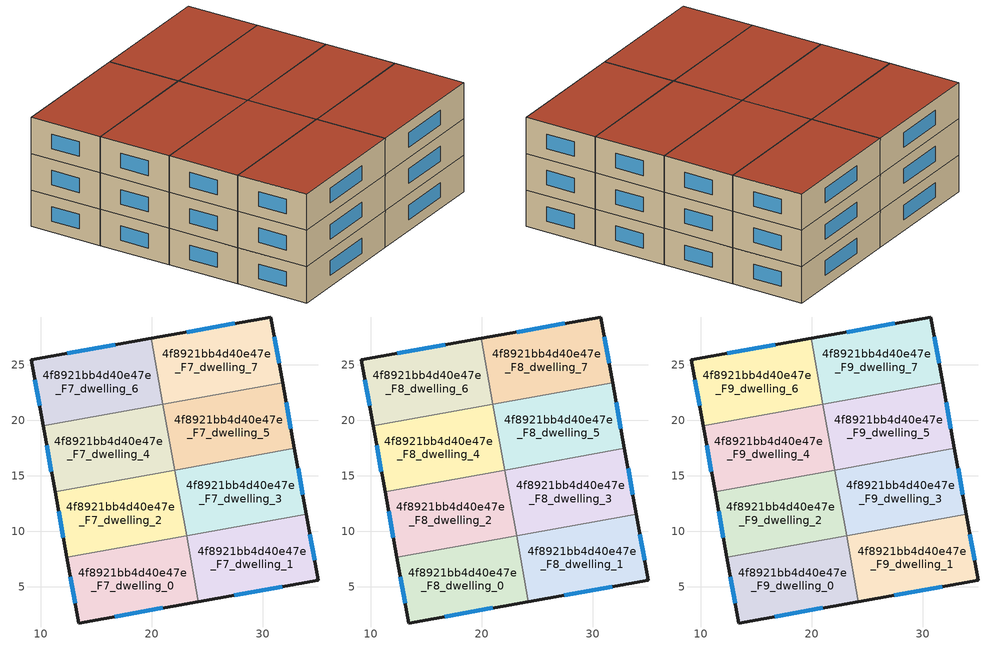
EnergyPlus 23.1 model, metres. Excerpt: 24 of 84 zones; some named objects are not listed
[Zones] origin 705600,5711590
4f8921bb4d40e47e_F7_dwelling_0
 floor to 4f8921bb4d40e47e_F6_dwelling_0 (EU_floor_Construction): 23.16,9.61 24.22,3.68 13.42,1.75 12.36,7.67 z21
 wall outside (EU_wall_Construction): 12.36,7.67 13.42,1.75 24.22,3.68 z21:24
 wall to 4f8921bb4d40e47e_F7_dwelling_1 (EU_wall_Construction): 24.22,3.68 23.16,9.61 z21:24
 wall to 4f8921bb4d40e47e_F7_dwelling_2 (EU_wall_Construction): 23.15,9.6 12.36,7.67 z21:24
 window (EU_Window_Construction): 16.66,2.32 20.99,3.1 / 12.68,5.89 13.1,3.52 z21.9:23.1
4f8921bb4d40e47e_F7_dwelling_1
 floor to 4f8921bb4d40e47e_F6_dwelling_1 (EU_floor_Construction): 33.94,11.54 35.01,5.6 24.22,3.68 23.16,9.61 z21
 wall outside (EU_wall_Construction): 24.22,3.68 35.01,5.6 33.94,11.54 z21:24
 wall to 4f8921bb4d40e47e_F7_dwelling_3 (EU_wall_Construction): 33.94,11.54 23.16,9.61 z21:24
 window (EU_Window_Construction): 27.45,4.25 31.78,5.03 / 34.69,7.38 34.26,9.76 z21.9:23.1
4f8921bb4d40e47e_F7_dwelling_2
 floor to 4f8921bb4d40e47e_F6_dwelling_2 (EU_floor_Construction): 22.08,15.53 23.15,9.6 12.36,7.67 11.29,13.59 z21
 wall outside (EU_wall_Construction): 11.29,13.59 12.36,7.67 z21:24
 wall to 4f8921bb4d40e47e_F7_dwelling_4 (EU_wall_Construction): 22.08,15.53 11.29,13.59 z21:24
 wall to 4f8921bb4d40e47e_F7_dwelling_3 (EU_wall_Construction): 23.15,9.6 22.08,15.53 z21:24
 window (EU_Window_Construction): 11.61,11.82 12.04,9.44 z21.9:23.1
4f8921bb4d40e47e_F7_dwelling_3
 floor to 4f8921bb4d40e47e_F6_dwelling_3 (EU_floor_Construction): 32.87,17.47 33.94,11.54 23.15,9.6 22.08,15.53 z21
 wall outside (EU_wall_Construction): 33.94,11.54 32.87,17.47 z21:24
 wall to 4f8921bb4d40e47e_F7_dwelling_5 (EU_wall_Construction): 32.87,17.47 22.08,15.53 z21:24
 window (EU_Window_Construction): 33.62,13.32 33.19,15.7 z21.9:23.1
4f8921bb4d40e47e_F7_dwelling_4
 floor to 4f8921bb4d40e47e_F6_dwelling_4 (EU_floor_Construction): 21.02,21.46 22.08,15.53 11.29,13.59 10.23,19.52 z21
 wall outside (EU_wall_Construction): 10.23,19.52 11.29,13.59 z21:24
 wall to 4f8921bb4d40e47e_F7_dwelling_5 (EU_wall_Construction): 22.08,15.53 21.02,21.46 z21:24
 wall to 4f8921bb4d40e47e_F7_dwelling_6 (EU_wall_Construction): 21.01,21.46 10.23,19.52 z21:24
 window (EU_Window_Construction): 10.55,17.75 10.97,15.37 z21.9:23.1
4f8921bb4d40e47e_F7_dwelling_5
 floor to 4f8921bb4d40e47e_F6_dwelling_5 (EU_floor_Construction): 31.81,23.4 32.87,17.47 22.08,15.53 21.02,21.46 z21
 wall outside (EU_wall_Construction): 32.87,17.47 31.81,23.4 z21:24
 wall to 4f8921bb4d40e47e_F7_dwelling_7 (EU_wall_Construction): 31.81,23.4 21.02,21.46 z21:24
 window (EU_Window_Construction): 32.55,19.25 32.13,21.62 z21.9:23.1
4f8921bb4d40e47e_F7_dwelling_6
 floor to 4f8921bb4d40e47e_F6_dwelling_6 (EU_floor_Construction): 19.94,27.39 21.01,21.46 10.23,19.52 9.16,25.46 z21
 wall outside (EU_wall_Construction): 19.94,27.39 9.16,25.46 10.23,19.52 z21:24
 wall to 4f8921bb4d40e47e_F7_dwelling_7 (EU_wall_Construction): 21.01,21.46 19.94,27.39 z21:24
 window (EU_Window_Construction): 16.72,26.81 12.39,26.04 / 9.48,23.68 9.91,21.3 z21.9:23.1
4f8921bb4d40e47e_F7_dwelling_7
 floor to 4f8921bb4d40e47e_F6_dwelling_7 (EU_floor_Construction): 30.74,29.32 31.81,23.4 21.01,21.46 19.94,27.39 z21
 wall outside (EU_wall_Construction): 31.81,23.4 30.74,29.32 19.94,27.39 z21:24
 window (EU_Window_Construction): 27.51,28.74 23.18,27.97 / 31.49,25.17 31.06,27.55 z21.9:23.1
4f8921bb4d40e47e_F8_dwelling_0
 floor to 4f8921bb4d40e47e_F7_dwelling_0 (EU_floor_Construction): 23.16,9.61 24.22,3.68 13.42,1.75 12.36,7.67 z24
 wall outside (EU_wall_Construction): 12.36,7.67 13.42,1.75 24.22,3.68 z24:27
 wall to 4f8921bb4d40e47e_F8_dwelling_1 (EU_wall_Construction): 24.22,3.68 23.16,9.61 z24:27
 wall to 4f8921bb4d40e47e_F8_dwelling_2 (EU_wall_Construction): 23.15,9.6 12.36,7.67 z24:27
 window (EU_Window_Construction): 16.66,2.32 20.99,3.1 / 12.68,5.89 13.1,3.52 z24.9:26.1
4f8921bb4d40e47e_F8_dwelling_1
 floor to 4f8921bb4d40e47e_F7_dwelling_1 (EU_floor_Construction): 33.94,11.54 35.01,5.6 24.22,3.68 23.16,9.61 z24
 wall outside (EU_wall_Construction): 24.22,3.68 35.01,5.6 33.94,11.54 z24:27
 wall to 4f8921bb4d40e47e_F8_dwelling_3 (EU_wall_Construction): 33.94,11.54 23.16,9.61 z24:27
 window (EU_Window_Construction): 27.45,4.25 31.78,5.03 / 34.69,7.38 34.26,9.76 z24.9:26.1
4f8921bb4d40e47e_F8_dwelling_2
 floor to 4f8921bb4d40e47e_F7_dwelling_2 (EU_floor_Construction): 22.08,15.53 23.15,9.6 12.36,7.67 11.29,13.59 z24
 wall outside (EU_wall_Construction): 11.29,13.59 12.36,7.67 z24:27
 wall to 4f8921bb4d40e47e_F8_dwelling_4 (EU_wall_Construction): 22.08,15.53 11.29,13.59 z24:27
 wall to 4f8921bb4d40e47e_F8_dwelling_3 (EU_wall_Construction): 23.15,9.6 22.08,15.53 z24:27
 window (EU_Window_Construction): 11.61,11.82 12.04,9.44 z24.9:26.1
4f8921bb4d40e47e_F8_dwelling_3
 floor to 4f8921bb4d40e47e_F7_dwelling_3 (EU_floor_Construction): 32.87,17.47 33.94,11.54 23.15,9.6 22.08,15.53 z24
 wall outside (EU_wall_Construction): 33.94,11.54 32.87,17.47 z24:27
 wall to 4f8921bb4d40e47e_F8_dwelling_5 (EU_wall_Construction): 32.87,17.47 22.08,15.53 z24:27
 window (EU_Window_Construction): 33.62,13.32 33.19,15.7 z24.9:26.1
4f8921bb4d40e47e_F8_dwelling_4
 floor to 4f8921bb4d40e47e_F7_dwelling_4 (EU_floor_Construction): 21.02,21.46 22.08,15.53 11.29,13.59 10.23,19.52 z24
 wall outside (EU_wall_Construction): 10.23,19.52 11.29,13.59 z24:27
 wall to 4f8921bb4d40e47e_F8_dwelling_5 (EU_wall_Construction): 22.08,15.53 21.02,21.46 z24:27
 wall to 4f8921bb4d40e47e_F8_dwelling_6 (EU_wall_Construction): 21.01,21.46 10.23,19.52 z24:27
 window (EU_Window_Construction): 10.55,17.75 10.97,15.37 z24.9:26.1
4f8921bb4d40e47e_F8_dwelling_5
 floor to 4f8921bb4d40e47e_F7_dwelling_5 (EU_floor_Construction): 31.81,23.4 32.87,17.47 22.08,15.53 21.02,21.46 z24
 wall outside (EU_wall_Construction): 32.87,17.47 31.81,23.4 z24:27
 wall to 4f8921bb4d40e47e_F8_dwelling_7 (EU_wall_Construction): 31.81,23.4 21.02,21.46 z24:27
 window (EU_Window_Construction): 32.55,19.25 32.13,21.62 z24.9:26.1
4f8921bb4d40e47e_F8_dwelling_6
 floor to 4f8921bb4d40e47e_F7_dwelling_6 (EU_floor_Construction): 19.94,27.39 21.01,21.46 10.23,19.52 9.16,25.46 z24
 wall outside (EU_wall_Construction): 19.94,27.39 9.16,25.46 10.23,19.52 z24:27
 wall to 4f8921bb4d40e47e_F8_dwelling_7 (EU_wall_Construction): 21.01,21.46 19.94,27.39 z24:27
 window (EU_Window_Construction): 16.72,26.81 12.39,26.04 / 9.48,23.68 9.91,21.3 z24.9:26.1
4f8921bb4d40e47e_F8_dwelling_7
 floor to 4f8921bb4d40e47e_F7_dwelling_7 (EU_floor_Construction): 30.74,29.32 31.81,23.4 21.01,21.46 19.94,27.39 z24
 wall outside (EU_wall_Construction): 31.81,23.4 30.74,29.32 19.94,27.39 z24:27
 window (EU_Window_Construction): 27.51,28.74 23.18,27.97 / 31.49,25.17 31.06,27.55 z24.9:26.1
4f8921bb4d40e47e_F9_dwelling_0
 floor to 4f8921bb4d40e47e_F8_dwelling_0 (EU_floor_Construction): 23.16,9.61 24.22,3.68 13.42,1.75 12.36,7.67 z27
 wall outside (EU_wall_Construction): 12.36,7.67 13.42,1.75 24.22,3.68 z27:30
 wall to 4f8921bb4d40e47e_F9_dwelling_1 (EU_wall_Construction): 24.22,3.68 23.16,9.61 z27:30
 wall to 4f8921bb4d40e47e_F9_dwelling_2 (EU_wall_Construction): 23.15,9.6 12.36,7.67 z27:30
 window (EU_Window_Construction): 16.66,2.32 20.99,3.1 / 12.68,5.89 13.1,3.52 z27.9:29.1
 roof outside (EU_roof_Construction): 24.22,3.68 23.16,9.61 12.36,7.67 13.42,1.75 z30
4f8921bb4d40e47e_F9_dwelling_1
 floor to 4f8921bb4d40e47e_F8_dwelling_1 (EU_floor_Construction): 33.94,11.54 35.01,5.6 24.22,3.68 23.16,9.61 z27
 wall outside (EU_wall_Construction): 24.22,3.68 35.01,5.6 33.94,11.54 z27:30
 wall to 4f8921bb4d40e47e_F9_dwelling_3 (EU_wall_Construction): 33.94,11.54 23.16,9.61 z27:30
 window (EU_Window_Construction): 27.45,4.25 31.78,5.03 / 34.69,7.38 34.26,9.76 z27.9:29.1
 roof outside (EU_roof_Construction): 35.01,5.6 33.94,11.54 23.16,9.61 24.22,3.68 z30
4f8921bb4d40e47e_F9_dwelling_2
 floor to 4f8921bb4d40e47e_F8_dwelling_2 (EU_floor_Construction): 22.08,15.53 23.15,9.6 12.36,7.67 11.29,13.59 z27
 wall outside (EU_wall_Construction): 11.29,13.59 12.36,7.67 z27:30
 wall to 4f8921bb4d40e47e_F9_dwelling_4 (EU_wall_Construction): 22.08,15.53 11.29,13.59 z27:30
 wall to 4f8921bb4d40e47e_F9_dwelling_3 (EU_wall_Construction): 23.15,9.6 22.08,15.53 z27:30
 window (EU_Window_Construction): 11.61,11.82 12.04,9.44 z27.9:29.1
 roof outside (EU_roof_Construction): 23.15,9.6 22.08,15.53 11.29,13.59 12.36,7.67 z30
4f8921bb4d40e47e_F9_dwelling_3
 floor to 4f8921bb4d40e47e_F8_dwelling_3 (EU_floor_Construction): 32.87,17.47 33.94,11.54 23.15,9.6 22.08,15.53 z27
 wall outside (EU_wall_Construction): 33.94,11.54 32.87,17.47 z27:30
 wall to 4f8921bb4d40e47e_F9_dwelling_5 (EU_wall_Construction): 32.87,17.47 22.08,15.53 z27:30
 window (EU_Window_Construction): 33.62,13.32 33.19,15.7 z27.9:29.1
 roof outside (EU_roof_Construction): 33.94,11.54 32.87,17.47 22.08,15.53 23.15,9.6 z30
4f8921bb4d40e47e_F9_dwelling_4
 floor to 4f8921bb4d40e47e_F8_dwelling_4 (EU_floor_Construction): 21.02,21.46 22.08,15.53 11.29,13.59 10.23,19.52 z27
 wall outside (EU_wall_Construction): 10.23,19.52 11.29,13.59 z27:30
 wall to 4f8921bb4d40e47e_F9_dwelling_5 (EU_wall_Construction): 22.08,15.53 21.02,21.46 z27:30
 wall to 4f8921bb4d40e47e_F9_dwelling_6 (EU_wall_Construction): 21.01,21.46 10.23,19.52 z27:30
 window (EU_Window_Construction): 10.55,17.75 10.97,15.37 z27.9:29.1
 roof outside (EU_roof_Construction): 22.08,15.53 21.02,21.46 10.23,19.52 11.29,13.59 z30
4f8921bb4d40e47e_F9_dwelling_5
 floor to 4f8921bb4d40e47e_F8_dwelling_5 (EU_floor_Construction): 31.81,23.4 32.87,17.47 22.08,15.53 21.02,21.46 z27
 wall outside (EU_wall_Construction): 32.87,17.47 31.81,23.4 z27:30
 wall to 4f8921bb4d40e47e_F9_dwelling_7 (EU_wall_Construction): 31.81,23.4 21.02,21.46 z27:30
 window (EU_Window_Construction): 32.55,19.25 32.13,21.62 z27.9:29.1
 roof outside (EU_roof_Construction): 32.87,17.47 31.81,23.4 21.02,21.46 22.08,15.53 z30
4f8921bb4d40e47e_F9_dwelling_6
 floor to 4f8921bb4d40e47e_F8_dwelling_6 (EU_floor_Construction): 19.94,27.39 21.01,21.46 10.23,19.52 9.16,25.46 z27
 wall outside (EU_wall_Construction): 19.94,27.39 9.16,25.46 10.23,19.52 z27:30
 wall to 4f8921bb4d40e47e_F9_dwelling_7 (EU_wall_Construction): 21.01,21.46 19.94,27.39 z27:30
 window (EU_Window_Construction): 16.72,26.81 12.39,26.04 / 9.48,23.68 9.91,21.3 z27.9:29.1
 roof outside (EU_roof_Construction): 21.01,21.46 19.94,27.39 9.16,25.46 10.23,19.52 z30
4f8921bb4d40e47e_F9_dwelling_7
 floor to 4f8921bb4d40e47e_F8_dwelling_7 (EU_floor_Construction): 30.74,29.32 31.81,23.4 21.01,21.46 19.94,27.39 z27
 wall outside (EU_wall_Construction): 31.81,23.4 30.74,29.32 19.94,27.39 z27:30
 window (EU_Window_Construction): 27.51,28.74 23.18,27.97 / 31.49,25.17 31.06,27.55 z27.9:29.1
 roof outside (EU_roof_Construction): 31.81,23.4 30.74,29.32 19.94,27.39 21.01,21.46 z30
[Building]
EU S2 Campaign: North Axis=0; Terrain=City; Solar Distribution=FullExterior
[Site:Location]
London: Latitude=51.5; Longitude=-0.5; Time Zone=0; Elevation=25
[SizingPeriod:WeatherFileDays]
AnnualSizingPeriod: Begin Month=1; Begin Day of Month=1; End Month=12; End Day of Month=31; Day of Week for Start Day=Monday; Use Weather File Daylight Saving Period=No; Use Weather File Rain and Snow Indicators=No
[MATERIAL]
EU_InternalMass_Material: Roughness=MediumRough; Thickness=0.1; Conductivity=1; Density=1800; Specific Heat=900; Thermal Absorptance=0.9; Solar Absorptance=0.7; Visible Absorptance=0.7
[MATERIAL:NOMASS] Roughness=MediumRough; Thermal Absorptance=0.9; Solar Absorptance=0.7; Visible Absorptance=0.7
Name | Thermal Resistance
EU_wall_NoMass | 1.04674
EU_roof_NoMass | 4.32442
EU_floor_NoMass | 2.04616
[WINDOWMATERIAL:SIMPLEGLAZINGSYSTEM]
EU_Window_SimpleGlazing: UFactor=4.25843; Solar Heat Gain Coefficient=0.85; Visible Transmittance=0.85
[CONSTRUCTION]
EU_wall_Construction: EU_wall_NoMass
EU_roof_Construction: EU_roof_NoMass
EU_floor_Construction: EU_floor_NoMass
EU_Window_Construction: EU_Window_SimpleGlazing
EU_InternalMass_Construction: EU_InternalMass_Material
[ZONE] Type=1; Multiplier=1; Ceiling Height=autocalculate; Floor Area=autocalculate; Part of Total Floor Area=Yes
Name | Volume
4f8921bb4d40e47e_F7_dwelling_0; 4f8921bb4d40e47e_F8_dwelling_0; 4f8921bb4d40e47e_F9_dwelling_0; 4f8921bb4d40e47e_F7_dwelling_7; 4f8921bb4d40e47e_F8_dwelling_7; 4f8921bb4d40e47e_F9_dwelling_7 | 198.12
4f8921bb4d40e47e_F7_dwelling_1; 4f8921bb4d40e47e_F8_dwelling_1; 4f8921bb4d40e47e_F9_dwelling_1 | 198.117
4f8921bb4d40e47e_F7_dwelling_2; 4f8921bb4d40e47e_F8_dwelling_2; 4f8921bb4d40e47e_F9_dwelling_2 | 198.125
4f8921bb4d40e47e_F7_dwelling_3; 4f8921bb4d40e47e_F8_dwelling_3; 4f8921bb4d40e47e_F9_dwelling_3 | 198.112
4f8921bb4d40e47e_F7_dwelling_4; 4f8921bb4d40e47e_F8_dwelling_4; 4f8921bb4d40e47e_F9_dwelling_4; 4f8921bb4d40e47e_F7_dwelling_5; 4f8921bb4d40e47e_F8_dwelling_5; 4f8921bb4d40e47e_F9_dwelling_5 | 198.098
4f8921bb4d40e47e_F7_dwelling_6; 4f8921bb4d40e47e_F8_dwelling_6; 4f8921bb4d40e47e_F9_dwelling_6 | 198.116
[INTERNALMASS] Construction=EU_InternalMass_Construction
Name | Zone or ZoneList | Surface Area
4f8921bb4d40e47e_F7_dwelling_0_EU_InternalMass | 4f8921bb4d40e47e_F7_dwelling_0 | 66.0397
4f8921bb4d40e47e_F7_dwelling_1_EU_InternalMass | 4f8921bb4d40e47e_F7_dwelling_1 | 66.0402
4f8921bb4d40e47e_F7_dwelling_2_EU_InternalMass | 4f8921bb4d40e47e_F7_dwelling_2 | 66.0406
4f8921bb4d40e47e_F7_dwelling_3_EU_InternalMass | 4f8921bb4d40e47e_F7_dwelling_3 | 66.0357
4f8921bb4d40e47e_F7_dwelling_4_EU_InternalMass | 4f8921bb4d40e47e_F7_dwelling_4 | 66.0321
4f8921bb4d40e47e_F7_dwelling_5_EU_InternalMass | 4f8921bb4d40e47e_F7_dwelling_5 | 66.0315
4f8921bb4d40e47e_F7_dwelling_6_EU_InternalMass | 4f8921bb4d40e47e_F7_dwelling_6 | 66.0402
4f8921bb4d40e47e_F7_dwelling_7_EU_InternalMass | 4f8921bb4d40e47e_F7_dwelling_7 | 66.0397
4f8921bb4d40e47e_F8_dwelling_0_EU_InternalMass | 4f8921bb4d40e47e_F8_dwelling_0 | 66.0397
4f8921bb4d40e47e_F8_dwelling_1_EU_InternalMass | 4f8921bb4d40e47e_F8_dwelling_1 | 66.0402
4f8921bb4d40e47e_F8_dwelling_2_EU_InternalMass | 4f8921bb4d40e47e_F8_dwelling_2 | 66.0406
4f8921bb4d40e47e_F8_dwelling_3_EU_InternalMass | 4f8921bb4d40e47e_F8_dwelling_3 | 66.0357
4f8921bb4d40e47e_F8_dwelling_4_EU_InternalMass | 4f8921bb4d40e47e_F8_dwelling_4 | 66.0321
4f8921bb4d40e47e_F8_dwelling_5_EU_InternalMass | 4f8921bb4d40e47e_F8_dwelling_5 | 66.0315
4f8921bb4d40e47e_F8_dwelling_6_EU_InternalMass | 4f8921bb4d40e47e_F8_dwelling_6 | 66.0402
4f8921bb4d40e47e_F8_dwelling_7_EU_InternalMass | 4f8921bb4d40e47e_F8_dwelling_7 | 66.0397
4f8921bb4d40e47e_F9_dwelling_0_EU_InternalMass | 4f8921bb4d40e47e_F9_dwelling_0 | 66.0397
4f8921bb4d40e47e_F9_dwelling_1_EU_InternalMass | 4f8921bb4d40e47e_F9_dwelling_1 | 66.0402
4f8921bb4d40e47e_F9_dwelling_2_EU_InternalMass | 4f8921bb4d40e47e_F9_dwelling_2 | 66.0406
4f8921bb4d40e47e_F9_dwelling_3_EU_InternalMass | 4f8921bb4d40e47e_F9_dwelling_3 | 66.0357
4f8921bb4d40e47e_F9_dwelling_4_EU_InternalMass | 4f8921bb4d40e47e_F9_dwelling_4 | 66.0321
4f8921bb4d40e47e_F9_dwelling_5_EU_InternalMass | 4f8921bb4d40e47e_F9_dwelling_5 | 66.0315
4f8921bb4d40e47e_F9_dwelling_6_EU_InternalMass | 4f8921bb4d40e47e_F9_dwelling_6 | 66.0402
4f8921bb4d40e47e_F9_dwelling_7_EU_InternalMass | 4f8921bb4d40e47e_F9_dwelling_7 | 66.0397
[OTHEREQUIPMENT] Fuel Type=Electricity; Design Level Calculation Method=Watts/Area; Power per Zone Floor Area=1; Fraction Latent=0; Fraction Radiant=0; Fraction Lost=0; Carbon Dioxide Generation Rate=0; EndUse Subcategory=EU_Step8_InternalGains
Name | Zone or ZoneList or Space or SpaceList | Schedule
EU_Step8_InternalGain_4f8921bb4d40e47e_F7_dwelling_0_f000 | 4f8921bb4d40e47e_F7_dwelling_0 | EU_Step8_GainSchedule_4f8921bb4d40e47e_F7_dwelling_0_f000
EU_Step8_InternalGain_4f8921bb4d40e47e_F7_dwelling_1_f000 | 4f8921bb4d40e47e_F7_dwelling_1 | EU_Step8_GainSchedule_4f8921bb4d40e47e_F7_dwelling_1_f000
EU_Step8_InternalGain_4f8921bb4d40e47e_F7_dwelling_2_f000 | 4f8921bb4d40e47e_F7_dwelling_2 | EU_Step8_GainSchedule_4f8921bb4d40e47e_F7_dwelling_2_f000
EU_Step8_InternalGain_4f8921bb4d40e47e_F7_dwelling_3_f000 | 4f8921bb4d40e47e_F7_dwelling_3 | EU_Step8_GainSchedule_4f8921bb4d40e47e_F7_dwelling_3_f000
EU_Step8_InternalGain_4f8921bb4d40e47e_F7_dwelling_4_f000 | 4f8921bb4d40e47e_F7_dwelling_4 | EU_Step8_GainSchedule_4f8921bb4d40e47e_F7_dwelling_4_f000
EU_Step8_InternalGain_4f8921bb4d40e47e_F7_dwelling_5_f000 | 4f8921bb4d40e47e_F7_dwelling_5 | EU_Step8_GainSchedule_4f8921bb4d40e47e_F7_dwelling_5_f000
EU_Step8_InternalGain_4f8921bb4d40e47e_F7_dwelling_6_f000 | 4f8921bb4d40e47e_F7_dwelling_6 | EU_Step8_GainSchedule_4f8921bb4d40e47e_F7_dwelling_6_f000
EU_Step8_InternalGain_4f8921bb4d40e47e_F7_dwelling_7_f000 | 4f8921bb4d40e47e_F7_dwelling_7 | EU_Step8_GainSchedule_4f8921bb4d40e47e_F7_dwelling_7_f000
EU_Step8_InternalGain_4f8921bb4d40e47e_F8_dwelling_0_f000 | 4f8921bb4d40e47e_F8_dwelling_0 | EU_Step8_GainSchedule_4f8921bb4d40e47e_F8_dwelling_0_f000
EU_Step8_InternalGain_4f8921bb4d40e47e_F8_dwelling_1_f000 | 4f8921bb4d40e47e_F8_dwelling_1 | EU_Step8_GainSchedule_4f8921bb4d40e47e_F8_dwelling_1_f000
EU_Step8_InternalGain_4f8921bb4d40e47e_F8_dwelling_2_f000 | 4f8921bb4d40e47e_F8_dwelling_2 | EU_Step8_GainSchedule_4f8921bb4d40e47e_F8_dwelling_2_f000
EU_Step8_InternalGain_4f8921bb4d40e47e_F8_dwelling_3_f000 | 4f8921bb4d40e47e_F8_dwelling_3 | EU_Step8_GainSchedule_4f8921bb4d40e47e_F8_dwelling_3_f000
EU_Step8_InternalGain_4f8921bb4d40e47e_F8_dwelling_4_f000 | 4f8921bb4d40e47e_F8_dwelling_4 | EU_Step8_GainSchedule_4f8921bb4d40e47e_F8_dwelling_4_f000
EU_Step8_InternalGain_4f8921bb4d40e47e_F8_dwelling_5_f000 | 4f8921bb4d40e47e_F8_dwelling_5 | EU_Step8_GainSchedule_4f8921bb4d40e47e_F8_dwelling_5_f000
EU_Step8_InternalGain_4f8921bb4d40e47e_F8_dwelling_6_f000 | 4f8921bb4d40e47e_F8_dwelling_6 | EU_Step8_GainSchedule_4f8921bb4d40e47e_F8_dwelling_6_f000
EU_Step8_InternalGain_4f8921bb4d40e47e_F8_dwelling_7_f000 | 4f8921bb4d40e47e_F8_dwelling_7 | EU_Step8_GainSchedule_4f8921bb4d40e47e_F8_dwelling_7_f000
EU_Step8_InternalGain_4f8921bb4d40e47e_F9_dwelling_0_f000 | 4f8921bb4d40e47e_F9_dwelling_0 | EU_Step8_GainSchedule_4f8921bb4d40e47e_F9_dwelling_0_f000
EU_Step8_InternalGain_4f8921bb4d40e47e_F9_dwelling_1_f000 | 4f8921bb4d40e47e_F9_dwelling_1 | EU_Step8_GainSchedule_4f8921bb4d40e47e_F9_dwelling_1_f000
EU_Step8_InternalGain_4f8921bb4d40e47e_F9_dwelling_2_f000 | 4f8921bb4d40e47e_F9_dwelling_2 | EU_Step8_GainSchedule_4f8921bb4d40e47e_F9_dwelling_2_f000
EU_Step8_InternalGain_4f8921bb4d40e47e_F9_dwelling_3_f000 | 4f8921bb4d40e47e_F9_dwelling_3 | EU_Step8_GainSchedule_4f8921bb4d40e47e_F9_dwelling_3_f000
EU_Step8_InternalGain_4f8921bb4d40e47e_F9_dwelling_4_f000 | 4f8921bb4d40e47e_F9_dwelling_4 | EU_Step8_GainSchedule_4f8921bb4d40e47e_F9_dwelling_4_f000
EU_Step8_InternalGain_4f8921bb4d40e47e_F9_dwelling_5_f000 | 4f8921bb4d40e47e_F9_dwelling_5 | EU_Step8_GainSchedule_4f8921bb4d40e47e_F9_dwelling_5_f000
EU_Step8_InternalGain_4f8921bb4d40e47e_F9_dwelling_6_f000 | 4f8921bb4d40e47e_F9_dwelling_6 | EU_Step8_GainSchedule_4f8921bb4d40e47e_F9_dwelling_6_f000
EU_Step8_InternalGain_4f8921bb4d40e47e_F9_dwelling_7_f000 | 4f8921bb4d40e47e_F9_dwelling_7 | EU_Step8_GainSchedule_4f8921bb4d40e47e_F9_dwelling_7_f000
[ZONEVENTILATION:DESIGNFLOWRATE] Schedule=EU_AlwaysOn; Design Flow Rate Calculation Method=AirChanges/Hour; Air Changes per Hour=0.488719; Ventilation Type=Natural; Fan Pressure Rise=0; Fan Total Efficiency=1; Constant Term Coefficient=1; Temperature Term Coefficient=0; Velocity Term Coefficient=0; Velocity Squared Term Coefficient=0; Minimum Indoor Temperature=-100; Maximum Indoor Temperature=100; Delta Temperature=-100; Minimum Outdoor Temperature=-100; Maximum Outdoor Temperature=100; Maximum Wind Speed=40
Name | Zone or ZoneList or Space or SpaceList
EU_ConstantAir_4f8921bb4d40e47e_F7_dwelling_0 | 4f8921bb4d40e47e_F7_dwelling_0
EU_ConstantAir_4f8921bb4d40e47e_F7_dwelling_1 | 4f8921bb4d40e47e_F7_dwelling_1
EU_ConstantAir_4f8921bb4d40e47e_F7_dwelling_2 | 4f8921bb4d40e47e_F7_dwelling_2
EU_ConstantAir_4f8921bb4d40e47e_F7_dwelling_3 | 4f8921bb4d40e47e_F7_dwelling_3
EU_ConstantAir_4f8921bb4d40e47e_F7_dwelling_4 | 4f8921bb4d40e47e_F7_dwelling_4
EU_ConstantAir_4f8921bb4d40e47e_F7_dwelling_5 | 4f8921bb4d40e47e_F7_dwelling_5
EU_ConstantAir_4f8921bb4d40e47e_F7_dwelling_6 | 4f8921bb4d40e47e_F7_dwelling_6
EU_ConstantAir_4f8921bb4d40e47e_F7_dwelling_7 | 4f8921bb4d40e47e_F7_dwelling_7
EU_ConstantAir_4f8921bb4d40e47e_F8_dwelling_0 | 4f8921bb4d40e47e_F8_dwelling_0
EU_ConstantAir_4f8921bb4d40e47e_F8_dwelling_1 | 4f8921bb4d40e47e_F8_dwelling_1
EU_ConstantAir_4f8921bb4d40e47e_F8_dwelling_2 | 4f8921bb4d40e47e_F8_dwelling_2
EU_ConstantAir_4f8921bb4d40e47e_F8_dwelling_3 | 4f8921bb4d40e47e_F8_dwelling_3
EU_ConstantAir_4f8921bb4d40e47e_F8_dwelling_4 | 4f8921bb4d40e47e_F8_dwelling_4
EU_ConstantAir_4f8921bb4d40e47e_F8_dwelling_5 | 4f8921bb4d40e47e_F8_dwelling_5
EU_ConstantAir_4f8921bb4d40e47e_F8_dwelling_6 | 4f8921bb4d40e47e_F8_dwelling_6
EU_ConstantAir_4f8921bb4d40e47e_F8_dwelling_7 | 4f8921bb4d40e47e_F8_dwelling_7
EU_ConstantAir_4f8921bb4d40e47e_F9_dwelling_0 | 4f8921bb4d40e47e_F9_dwelling_0
EU_ConstantAir_4f8921bb4d40e47e_F9_dwelling_1 | 4f8921bb4d40e47e_F9_dwelling_1
EU_ConstantAir_4f8921bb4d40e47e_F9_dwelling_2 | 4f8921bb4d40e47e_F9_dwelling_2
EU_ConstantAir_4f8921bb4d40e47e_F9_dwelling_3 | 4f8921bb4d40e47e_F9_dwelling_3
EU_ConstantAir_4f8921bb4d40e47e_F9_dwelling_4 | 4f8921bb4d40e47e_F9_dwelling_4
EU_ConstantAir_4f8921bb4d40e47e_F9_dwelling_5 | 4f8921bb4d40e47e_F9_dwelling_5
EU_ConstantAir_4f8921bb4d40e47e_F9_dwelling_6 | 4f8921bb4d40e47e_F9_dwelling_6
EU_ConstantAir_4f8921bb4d40e47e_F9_dwelling_7 | 4f8921bb4d40e47e_F9_dwelling_7
[HVACTEMPLATE:ZONE:IDEALLOADSAIRSYSTEM] System Availability Schedule=EU_AlwaysOn; Maximum Heating Supply Air Temperature=50; Minimum Cooling Supply Air Temperature=13; Maximum Heating Supply Air Humidity Ratio=0.0156; Minimum Cooling Supply Air Humidity Ratio=0.0077; Heating Limit=NoLimit; Cooling Limit=NoLimit; Heating Availability Schedule=EU_AlwaysOn; Cooling Availability Schedule=EU_CoolingOff; Dehumidification Control Type=ConstantSensibleHeatRatio; Cooling Sensible Heat Ratio=0.7; Dehumidification Setpoint=60; Humidification Control Type=None; Humidification Setpoint=30; Outdoor Air Method=None; Outdoor Air Flow Rate per Person=0.00944; Outdoor Air Flow Rate per Zone Floor Area=0; Outdoor Air Flow Rate per Zone=0; Demand Controlled Ventilation Type=None; Outdoor Air Economizer Type=NoEconomizer; Heat Recovery Type=None; Sensible Heat Recovery Effectiveness=0.7; Latent Heat Recovery Effectiveness=0.65
Name | Template Thermostat
4f8921bb4d40e47e_F7_dwelling_0 | EU_HeatOnly_4f8921bb4d40e47e_F7_dwelling_0
4f8921bb4d40e47e_F7_dwelling_1 | EU_HeatOnly_4f8921bb4d40e47e_F7_dwelling_1
4f8921bb4d40e47e_F7_dwelling_2 | EU_HeatOnly_4f8921bb4d40e47e_F7_dwelling_2
4f8921bb4d40e47e_F7_dwelling_3 | EU_HeatOnly_4f8921bb4d40e47e_F7_dwelling_3
4f8921bb4d40e47e_F7_dwelling_4 | EU_HeatOnly_4f8921bb4d40e47e_F7_dwelling_4
4f8921bb4d40e47e_F7_dwelling_5 | EU_HeatOnly_4f8921bb4d40e47e_F7_dwelling_5
4f8921bb4d40e47e_F7_dwelling_6 | EU_HeatOnly_4f8921bb4d40e47e_F7_dwelling_6
4f8921bb4d40e47e_F7_dwelling_7 | EU_HeatOnly_4f8921bb4d40e47e_F7_dwelling_7
4f8921bb4d40e47e_F8_dwelling_0 | EU_HeatOnly_4f8921bb4d40e47e_F8_dwelling_0
4f8921bb4d40e47e_F8_dwelling_1 | EU_HeatOnly_4f8921bb4d40e47e_F8_dwelling_1
4f8921bb4d40e47e_F8_dwelling_2 | EU_HeatOnly_4f8921bb4d40e47e_F8_dwelling_2
4f8921bb4d40e47e_F8_dwelling_3 | EU_HeatOnly_4f8921bb4d40e47e_F8_dwelling_3
4f8921bb4d40e47e_F8_dwelling_4 | EU_HeatOnly_4f8921bb4d40e47e_F8_dwelling_4
4f8921bb4d40e47e_F8_dwelling_5 | EU_HeatOnly_4f8921bb4d40e47e_F8_dwelling_5
4f8921bb4d40e47e_F8_dwelling_6 | EU_HeatOnly_4f8921bb4d40e47e_F8_dwelling_6
4f8921bb4d40e47e_F8_dwelling_7 | EU_HeatOnly_4f8921bb4d40e47e_F8_dwelling_7
4f8921bb4d40e47e_F9_dwelling_0 | EU_HeatOnly_4f8921bb4d40e47e_F9_dwelling_0
4f8921bb4d40e47e_F9_dwelling_1 | EU_HeatOnly_4f8921bb4d40e47e_F9_dwelling_1
4f8921bb4d40e47e_F9_dwelling_2 | EU_HeatOnly_4f8921bb4d40e47e_F9_dwelling_2
4f8921bb4d40e47e_F9_dwelling_3 | EU_HeatOnly_4f8921bb4d40e47e_F9_dwelling_3
4f8921bb4d40e47e_F9_dwelling_4 | EU_HeatOnly_4f8921bb4d40e47e_F9_dwelling_4
4f8921bb4d40e47e_F9_dwelling_5 | EU_HeatOnly_4f8921bb4d40e47e_F9_dwelling_5
4f8921bb4d40e47e_F9_dwelling_6 | EU_HeatOnly_4f8921bb4d40e47e_F9_dwelling_6
4f8921bb4d40e47e_F9_dwelling_7 | EU_HeatOnly_4f8921bb4d40e47e_F9_dwelling_7
[SIZING:ZONE] Zone Cooling Design Supply Air Temperature Input Method=SupplyAirTemperature; Zone Cooling Design Supply Air Temperature=13; Zone Heating Design Supply Air Temperature Input Method=SupplyAirTemperature; Zone Heating Design Supply Air Temperature=50; Zone Cooling Design Supply Air Humidity Ratio=0.008; Zone Heating Design Supply Air Humidity Ratio=0.008; Cooling Design Air Flow Method=DesignDay; Cooling Design Air Flow Rate=0; Cooling Minimum Air Flow per Zone Floor Area=0.000762; Cooling Minimum Air Flow=0; Cooling Minimum Air Flow Fraction=0.2; Heating Design Air Flow Method=DesignDay; Heating Design Air Flow Rate=0; Heating Maximum Air Flow per Zone Floor Area=0.002032; Heating Maximum Air Flow=0.141576; Heating Maximum Air Flow Fraction=0.3; Account for Dedicated Outdoor Air System=No; Dedicated Outdoor Air System Control Strategy=NeutralSupplyAir; Dedicated Outdoor Air Low Setpoint Temperature for Design=autosize; Dedicated Outdoor Air High Setpoint Temperature for Design=autosize; Zone Load Sizing Method=Sensible Load Only No Latent Load; Zone Latent Cooling Design Supply Air Humidity Ratio Input Method=HumidityRatioDifference; Zone Cooling Design Supply Air Humidity Ratio Difference=0.005; Zone Latent Heating Design Supply Air Humidity Ratio Input Method=HumidityRatioDifference; Zone Humidification Design Supply Air Humidity Ratio Difference=0.005
4f8921bb4d40e47e_F7_dwelling_0; 4f8921bb4d40e47e_F7_dwelling_1; 4f8921bb4d40e47e_F7_dwelling_2; 4f8921bb4d40e47e_F7_dwelling_3; 4f8921bb4d40e47e_F7_dwelling_4; 4f8921bb4d40e47e_F7_dwelling_5; 4f8921bb4d40e47e_F7_dwelling_6; 4f8921bb4d40e47e_F7_dwelling_7; 4f8921bb4d40e47e_F8_dwelling_0; 4f8921bb4d40e47e_F8_dwelling_1; 4f8921bb4d40e47e_F8_dwelling_2; 4f8921bb4d40e47e_F8_dwelling_3; 4f8921bb4d40e47e_F8_dwelling_4; 4f8921bb4d40e47e_F8_dwelling_5; 4f8921bb4d40e47e_F8_dwelling_6; 4f8921bb4d40e47e_F8_dwelling_7; 4f8921bb4d40e47e_F9_dwelling_0; 4f8921bb4d40e47e_F9_dwelling_1; 4f8921bb4d40e47e_F9_dwelling_2; 4f8921bb4d40e47e_F9_dwelling_3; 4f8921bb4d40e47e_F9_dwelling_4; 4f8921bb4d40e47e_F9_dwelling_5; 4f8921bb4d40e47e_F9_dwelling_6; 4f8921bb4d40e47e_F9_dwelling_7
[SCHEDULE:CONSTANT]
Name | Hourly Value
EU_AlwaysOn | 1
EU_CoolingOff | 0
[SCHEDULE:FILE] Column Number=1; Rows to Skip at Top=0; Number of Hours of Data=8760; Column Separator=Comma; Interpolate to Timestep=No; Minutes per Item=60; Adjust Schedule for Daylight Savings=Yes
Name | File
EU_Step8_GainSchedule_4f8921bb4d40e47e_F7_dwelling_0_f000 | ../../schedules/4f8921bb4d40e47e/4f8921bb4d40e47e_F7_dwelling_0_f000_gain.csv
EU_Step8_GainSchedule_4f8921bb4d40e47e_F7_dwelling_1_f000 | ../../schedules/4f8921bb4d40e47e/4f8921bb4d40e47e_F7_dwelling_1_f000_gain.csv
EU_Step8_GainSchedule_4f8921bb4d40e47e_F7_dwelling_2_f000 | ../../schedules/4f8921bb4d40e47e/4f8921bb4d40e47e_F7_dwelling_2_f000_gain.csv
EU_Step8_GainSchedule_4f8921bb4d40e47e_F7_dwelling_3_f000 | ../../schedules/4f8921bb4d40e47e/4f8921bb4d40e47e_F7_dwelling_3_f000_gain.csv
EU_Step8_GainSchedule_4f8921bb4d40e47e_F7_dwelling_4_f000 | ../../schedules/4f8921bb4d40e47e/4f8921bb4d40e47e_F7_dwelling_4_f000_gain.csv
EU_Step8_GainSchedule_4f8921bb4d40e47e_F7_dwelling_5_f000 | ../../schedules/4f8921bb4d40e47e/4f8921bb4d40e47e_F7_dwelling_5_f000_gain.csv
EU_Step8_GainSchedule_4f8921bb4d40e47e_F7_dwelling_6_f000 | ../../schedules/4f8921bb4d40e47e/4f8921bb4d40e47e_F7_dwelling_6_f000_gain.csv
EU_Step8_GainSchedule_4f8921bb4d40e47e_F7_dwelling_7_f000 | ../../schedules/4f8921bb4d40e47e/4f8921bb4d40e47e_F7_dwelling_7_f000_gain.csv
EU_Step8_GainSchedule_4f8921bb4d40e47e_F8_dwelling_0_f000 | ../../schedules/4f8921bb4d40e47e/4f8921bb4d40e47e_F8_dwelling_0_f000_gain.csv
EU_Step8_GainSchedule_4f8921bb4d40e47e_F8_dwelling_1_f000 | ../../schedules/4f8921bb4d40e47e/4f8921bb4d40e47e_F8_dwelling_1_f000_gain.csv
EU_Step8_GainSchedule_4f8921bb4d40e47e_F8_dwelling_2_f000 | ../../schedules/4f8921bb4d40e47e/4f8921bb4d40e47e_F8_dwelling_2_f000_gain.csv
EU_Step8_GainSchedule_4f8921bb4d40e47e_F8_dwelling_3_f000 | ../../schedules/4f8921bb4d40e47e/4f8921bb4d40e47e_F8_dwelling_3_f000_gain.csv
EU_Step8_GainSchedule_4f8921bb4d40e47e_F8_dwelling_4_f000 | ../../schedules/4f8921bb4d40e47e/4f8921bb4d40e47e_F8_dwelling_4_f000_gain.csv
EU_Step8_GainSchedule_4f8921bb4d40e47e_F8_dwelling_5_f000 | ../../schedules/4f8921bb4d40e47e/4f8921bb4d40e47e_F8_dwelling_5_f000_gain.csv
EU_Step8_GainSchedule_4f8921bb4d40e47e_F8_dwelling_6_f000 | ../../schedules/4f8921bb4d40e47e/4f8921bb4d40e47e_F8_dwelling_6_f000_gain.csv
EU_Step8_GainSchedule_4f8921bb4d40e47e_F8_dwelling_7_f000 | ../../schedules/4f8921bb4d40e47e/4f8921bb4d40e47e_F8_dwelling_7_f000_gain.csv
EU_Step8_GainSchedule_4f8921bb4d40e47e_F9_dwelling_0_f000 | ../../schedules/4f8921bb4d40e47e/4f8921bb4d40e47e_F9_dwelling_0_f000_gain.csv
EU_Step8_GainSchedule_4f8921bb4d40e47e_F9_dwelling_1_f000 | ../../schedules/4f8921bb4d40e47e/4f8921bb4d40e47e_F9_dwelling_1_f000_gain.csv
EU_Step8_GainSchedule_4f8921bb4d40e47e_F9_dwelling_2_f000 | ../../schedules/4f8921bb4d40e47e/4f8921bb4d40e47e_F9_dwelling_2_f000_gain.csv
EU_Step8_GainSchedule_4f8921bb4d40e47e_F9_dwelling_3_f000 | ../../schedules/4f8921bb4d40e47e/4f8921bb4d40e47e_F9_dwelling_3_f000_gain.csv
EU_Step8_GainSchedule_4f8921bb4d40e47e_F9_dwelling_4_f000 | ../../schedules/4f8921bb4d40e47e/4f8921bb4d40e47e_F9_dwelling_4_f000_gain.csv
EU_Step8_GainSchedule_4f8921bb4d40e47e_F9_dwelling_5_f000 | ../../schedules/4f8921bb4d40e47e/4f8921bb4d40e47e_F9_dwelling_5_f000_gain.csv
EU_Step8_GainSchedule_4f8921bb4d40e47e_F9_dwelling_6_f000 | ../../schedules/4f8921bb4d40e47e/4f8921bb4d40e47e_F9_dwelling_6_f000_gain.csv
EU_Step8_GainSchedule_4f8921bb4d40e47e_F9_dwelling_7_f000 | ../../schedules/4f8921bb4d40e47e/4f8921bb4d40e47e_F9_dwelling_7_f000_gain.csv
